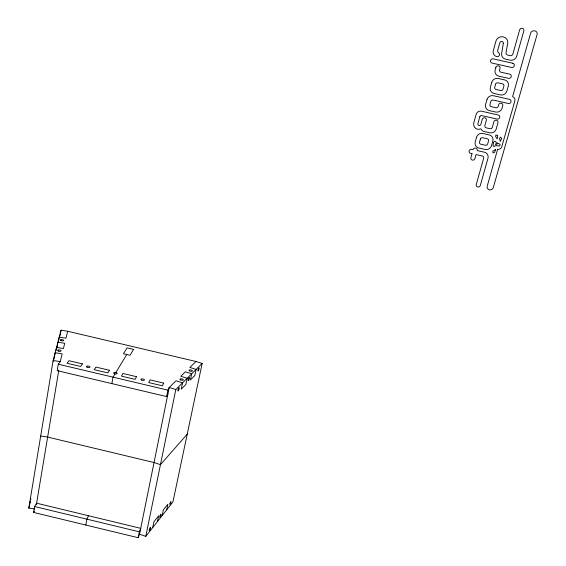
<?xml version="1.0" encoding="UTF-8"?>
<svg xmlns="http://www.w3.org/2000/svg" width="566" height="566" viewBox="0 0 566 566"><rect width="100%" height="100%" fill="white"/><g stroke="black" fill="none" stroke-linecap="round" stroke-linejoin="round"><path stroke-width="0.85" d="M30.274 501.094L30.168 501.929L30.302 501.412M30.691 499.353L30.79 498.526L30.585 499.396M59.416 337.661L59.706 336.027M34.774 508.961L28.824 508.119L53.133 360.485L61.043 330.162L67.658 331.252L195.992 361.49L202.161 363.414L172.948 501.858L145.78 536.377L139.54 534.184L169.234 387.427L176.068 380.798L182.542 382.857L181.247 389.153L185.881 384.498L187.176 378.265L180.773 376.241L185.358 371.791L191.697 373.786L190.409 379.956L194.824 375.52L196.105 369.414L189.843 367.454L195.992 361.49M54.378 357.486L55.157 352.738L62.133 353.863L60.237 361.632L58.284 364.2L57.208 370.659L166.673 396.596L167.939 393.823M56.034 350.538L56.55 347.404L63.434 348.529L64.708 343.314L57.909 342.204L57.138 346.859M58.34 342.494L59.232 337.124L65.953 338.227L67.658 331.252M60.187 335.369L61.043 330.162M33.606 512.428L34.59 506.528L36.599 503.202L140.722 528.34L139.342 531.828L138.161 537.7L33.606 512.428L34.413 511.091M36.344 504.745L58.793 370.305M53.522 360.026L53.31 361.504L53.494 360.811M53.735 359.516L53.947 358.045L53.607 359.573M56.543 348.564L56.855 346.887M56.883 347.255L56.657 348.55M59.734 336.459L59.501 337.676M85.799 525.043L86.881 519.156L88.643 515.612M111.849 383.607L113.03 377.161L115.04 373.85M166.673 396.596L167.975 390.165L169.234 387.427L175.814 389.521L202.161 363.414M145.78 536.377L175.814 389.521M152.707 527.576L153.895 521.81L158.664 515.803L157.475 521.519M162.138 515.598L163.319 509.938L167.869 504.2L166.694 509.803M28.824 508.119L30.189 502.36M138.161 537.7L139.54 534.184M115.832 372.534L126.734 354.528M187.233 434.15L160.447 464.672L154.037 462.528L47.657 437.079L40.695 436.032M53.133 360.485L60.237 361.632M58.284 364.2L167.975 390.165M34.59 506.528L139.342 531.828M169.821 504.058C171.187 505.226 171.59 497.854 169.821 504.058M503.372 43.235L501.688 53.14A5.441 5.129 -44.4 0 0 505.424 59.105L510.185 60.166A5.441 5.129 -44 0 0 516.723 56.154L523.861 30.79A2.264 2.123 -46.5 0 0 522.255 28.3A2.264 2.123 -46.5 0 0 519.609 29.984L512.86 54.081A2.25 2.123 -44.2 0 1 510.362 55.68L507.476 54.994A2.264 2.137 -44.5 0 1 506.032 52.553L507.674 43.504A6.021 5.681 -46.1 0 0 503.549 37.009L502.778 36.825A5.915 5.582 -46.1 0 0 495.83 41.438L493.403 50.388A5.129 4.853 -45.1 0 0 496.304 56.494L497.592 56.678A2.158 2.045 -44.8 0 0 498.519 52.702L497.698 51.831L497.641 50.607L499.728 43.08A1.988 1.875 -46 0 1 501.971 41.417L502.983 42.082L503.372 43.235M497.712 135.769L497.167 138.946L495.561 136.427L496.035 134.906L497.712 135.769M479.89 116.546L477.888 123.784L478.079 124.895L478.963 125.588A1.762 1.684 -34.6 0 0 480.944 124.067L482.239 119.405A2.158 2.052 -35.2 0 1 484.857 117.827A2.158 2.052 -35.2 0 1 486.335 120.332L484.935 125.334A2.115 2.009 -34.2 0 0 486.258 127.859L490.036 128.723A1.889 1.79 -34.1 0 0 492.328 127.35L493.863 121.831A2.165 2.052 -34.8 0 1 496.488 120.254A2.165 2.052 -34.8 0 1 497.967 122.758L496.212 128.991A5.257 4.995 -33.9 0 1 489.845 132.805L484.163 131.517A5.25 4.995 -34.1 0 1 480.881 128.779L478.801 129.324L477.124 129.09A5.646 5.384 -34.6 0 1 473.834 122.688L476.112 114.445A4.422 4.217 -36 0 1 481.461 111.198L498.243 114.983A2.172 2.059 -35.6 0 1 499.721 117.495A2.172 2.059 -35.6 0 1 497.097 119.072L481.517 115.556L480.513 115.726L479.89 116.546M495.823 67.481L495.144 69.943A5.391 5.101 -42.4 0 0 498.809 76.169L508.537 78.349A2.214 2.087 -41.3 0 0 511.204 76.721A2.214 2.087 -41.3 0 0 509.718 74.167L500.882 72.186A1.946 1.847 -42.4 0 1 499.566 69.929L499.99 68.415A2.214 2.101 -42.9 0 0 498.49 65.847A2.214 2.101 -42.9 0 0 495.823 67.481M472.009 153.648L470.905 157.645A2.123 2.023 -28.7 0 0 472.377 160.093A2.123 2.023 -28.7 0 0 474.952 158.565L476.063 154.568L482.395 156.011A1.861 1.769 -29 0 1 483.682 158.162L476.275 184.509A2.101 2.002 -24.6 0 0 477.732 186.936A2.101 2.002 -24.6 0 0 480.301 185.443L487.984 158.204A5.186 4.931 -29.1 0 0 484.404 152.212L477.216 150.598A2.151 2.052 -30.1 0 0 475.737 148.101A2.151 2.052 -30.1 0 0 473.112 149.65L471.719 149.332A2.123 2.031 -29.8 0 0 469.136 150.874A2.123 2.031 -29.8 0 0 470.615 153.336L472.009 153.648M476.537 137.276L475.228 141.995A5.207 4.96 -31.4 0 0 478.829 148.016L485.175 149.459A5.214 4.96 -31.2 0 0 491.507 145.688L492.837 140.969A5.228 4.967 -32 0 0 489.25 134.92L482.869 133.477A5.221 4.974 -32.2 0 0 476.537 137.276M486.951 99.616L485.621 104.441A5.299 5.037 -37.5 0 0 489.243 110.575L495.66 112.026A5.306 5.03 -37.1 0 0 502.077 108.148L502.757 105.743A2.179 2.066 -37.3 0 0 501.278 103.217A2.179 2.066 -37.3 0 0 498.639 104.816L498.214 106.323A1.903 1.811 -37.3 0 1 495.908 107.717L491.281 106.677A1.903 1.811 -37.6 0 1 489.979 104.469L490.821 101.448A1.903 1.811 -38 0 1 493.127 100.048L508.332 103.472A2.186 2.073 -37.8 0 0 510.978 101.873A2.186 2.073 -37.8 0 0 509.499 99.347L493.375 95.718A5.313 5.044 -38.2 0 0 486.951 99.616M491.713 82.395L490.368 87.27A5.342 5.066 -40 0 0 494.005 93.454L500.457 94.904A5.349 5.066 -39.6 0 0 506.91 90.992L508.282 86.117A5.363 5.073 -40.3 0 0 504.653 79.905L498.172 78.455A5.356 5.08 -40.7 0 0 491.713 82.395M480.364 139.08L479.543 142.038A1.868 1.783 -31.5 0 0 480.831 144.203L485.409 145.243A1.875 1.783 -31.4 0 0 487.687 143.884L488.515 140.927A1.875 1.783 -31.9 0 0 487.227 138.755L482.635 137.722A1.875 1.783 -32 0 0 480.364 139.08M495.604 84.242L494.755 87.291A1.917 1.818 -40.1 0 0 496.057 89.513L500.712 90.56A1.924 1.818 -39.8 0 0 503.025 89.152L503.882 86.103A1.924 1.818 -40.2 0 0 502.58 83.874L497.924 82.827A1.924 1.825 -40.5 0 0 495.604 84.242M493.594 142.363L493.021 145.851L493.849 146.445L494.896 146.276L496.248 142.965L496.12 141.946L495.292 141.351L494.245 141.521L493.594 142.363M497.231 143.113L496.488 145.731L499.438 145.993L500.089 145.151L499.962 144.139L497.231 143.113M497.62 149.318L487.248 186.051A3.205 3.035 -24.9 0 0 489.293 189.794A3.332 3.155 -24.9 0 0 493.34 187.438L537.162 34.271A3.191 2.986 -45.5 0 0 534.679 30.882A3.276 3.063 -45.5 0 0 530.653 33.054L512.605 96.666A3.877 3.665 -37.9 0 1 514.841 100.996L501.695 147.019A3.58 3.396 -31.2 0 1 497.62 149.318M495.689 149.452L494.514 152.495L492.944 152.862L492.837 151.108L495.689 149.452M163.666 383.111L162.4 385.807L148.724 382.574L150.096 379.899L163.687 383.111M501.709 138.429L500.273 141.366L499.481 138.479L500.372 137.128L501.709 138.429M136.54 376.687L135.097 379.347L121.442 376.114L122.992 373.482L136.555 376.694M133.526 349.406L130.01 355.299L123.459 353.757L127.067 347.885L133.526 349.406M109.464 370.284L107.837 372.895L94.225 369.676L95.944 367.086L109.464 370.284M82.431 363.888L80.627 366.457L67.043 363.238L68.925 360.698L82.431 363.888M512.782 63.251L493.248 58.871A2.214 2.101 -44.1 0 0 490.588 60.512A2.214 2.101 -44.1 0 0 492.087 63.088L511.6 67.46A2.222 2.094 -42.6 0 0 514.275 65.819A2.222 2.094 -42.6 0 0 512.782 63.251M198.51 370.468A1.684 0.382 -72.5 0 0 199.062 367.843A1.684 0.382 -72.5 0 0 197.987 369.952A1.684 0.382 -72.5 0 0 198.51 370.468M188.803 380.175A1.726 0.403 -72.3 0 0 189.362 377.494A1.726 0.403 -72.3 0 0 188.237 379.68A1.726 0.403 -72.3 0 0 188.803 380.175M178.566 390.42A1.776 0.424 -72.1 0 0 179.139 387.668A1.776 0.424 -72.1 0 0 177.957 389.932A1.776 0.424 -72.1 0 0 178.566 390.42M160.277 516.878A1.691 0.361 -70.8 0 0 161.034 514.169A1.691 0.361 -70.8 0 0 159.923 516.036A1.691 0.361 -70.8 0 0 160.277 516.878M149.735 530.243A1.74 0.375 -70.5 0 0 150.514 527.462A1.74 0.375 -70.5 0 0 149.353 529.408A1.74 0.375 -70.5 0 0 149.735 530.243M114.233 373.56A1.783 0.722 9.6 0 0 117.148 373.595A1.783 0.722 9.6 0 0 114.919 372.421A1.783 0.722 9.6 0 0 114.233 373.56M58.312 351.054A1.755 0.686 8.3 0 0 61.057 350.899A1.755 0.686 8.3 0 0 58.602 349.901A1.755 0.686 8.3 0 0 58.312 351.054M60.972 340.619A1.712 0.651 8.5 0 0 63.647 340.477A1.712 0.651 8.5 0 0 61.248 339.515A1.712 0.651 8.5 0 0 60.972 340.619M87.001 367.115A1.783 0.715 8.9 0 0 89.952 367.157A1.783 0.715 8.9 0 0 87.758 365.997A1.783 0.715 8.9 0 0 87.001 367.115M180.674 379.949A1.74 0.7 11.3 0 0 183.356 379.871A1.74 0.7 11.3 0 0 180.922 378.76A1.74 0.7 11.3 0 0 180.674 379.949M189.497 370.822A1.698 0.665 11.5 0 0 192.334 371.091A1.698 0.665 11.5 0 0 190.452 369.881A1.698 0.665 11.5 0 0 189.497 370.822M141.521 380.012A1.776 0.722 10.3 0 0 144.401 380.048A1.776 0.722 10.3 0 0 142.123 378.859A1.776 0.722 10.3 0 0 141.521 380.012"/></g></svg>
